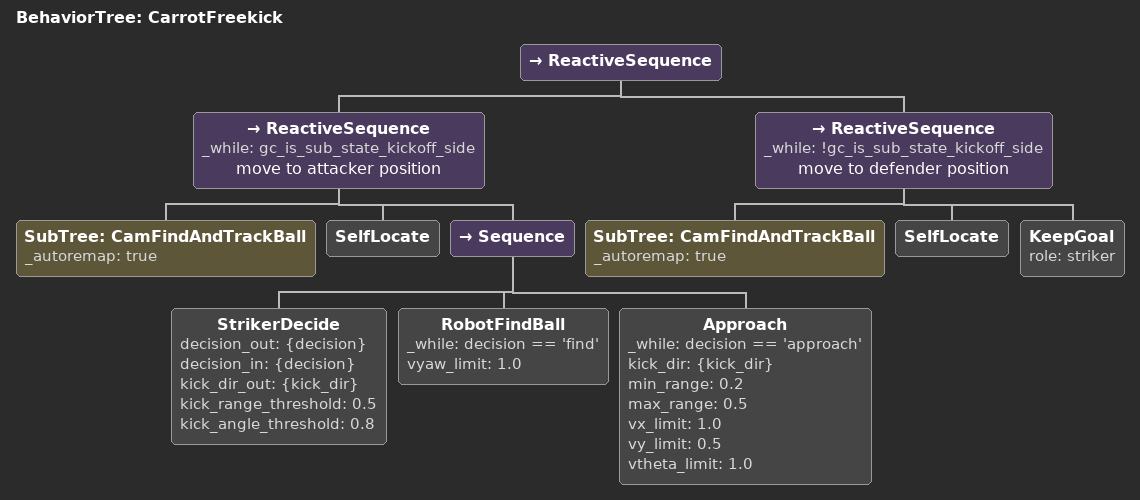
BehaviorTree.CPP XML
<root BTCPP_format="4" >
   <include path="./subtree_cam_find_and_track_ball.xml" />
   <BehaviorTree ID="CarrotFreekick">
      <ReactiveSequence>
         <ReactiveSequence _while="gc_is_sub_state_kickoff_side" name="move to attacker position">
            <SubTree ID="CamFindAndTrackBall" _autoremap="true" />
            <SelfLocate />
            <Sequence>
               <StrikerDecide decision_out="{decision}" decision_in="{decision}"
                              kick_dir_out="{kick_dir}"
                              kick_range_threshold="0.5" kick_angle_threshold="0.8" />
               <RobotFindBall _while="decision == 'find'" vyaw_limit="1.0" />
               <Approach _while="decision == 'approach'"
                           kick_dir="{kick_dir}" min_range="0.2" max_range="0.5"
                           vx_limit="1.0" vy_limit="0.5" vtheta_limit="1.0" />
            </Sequence>
         </ReactiveSequence>
         <ReactiveSequence _while="!gc_is_sub_state_kickoff_side" name="move to defender position">
            <SubTree ID="CamFindAndTrackBall" _autoremap="true" />
            <SelfLocate />
            <KeepGoal role="striker" />
         </ReactiveSequence>
      </ReactiveSequence>
   </BehaviorTree>
</root>
